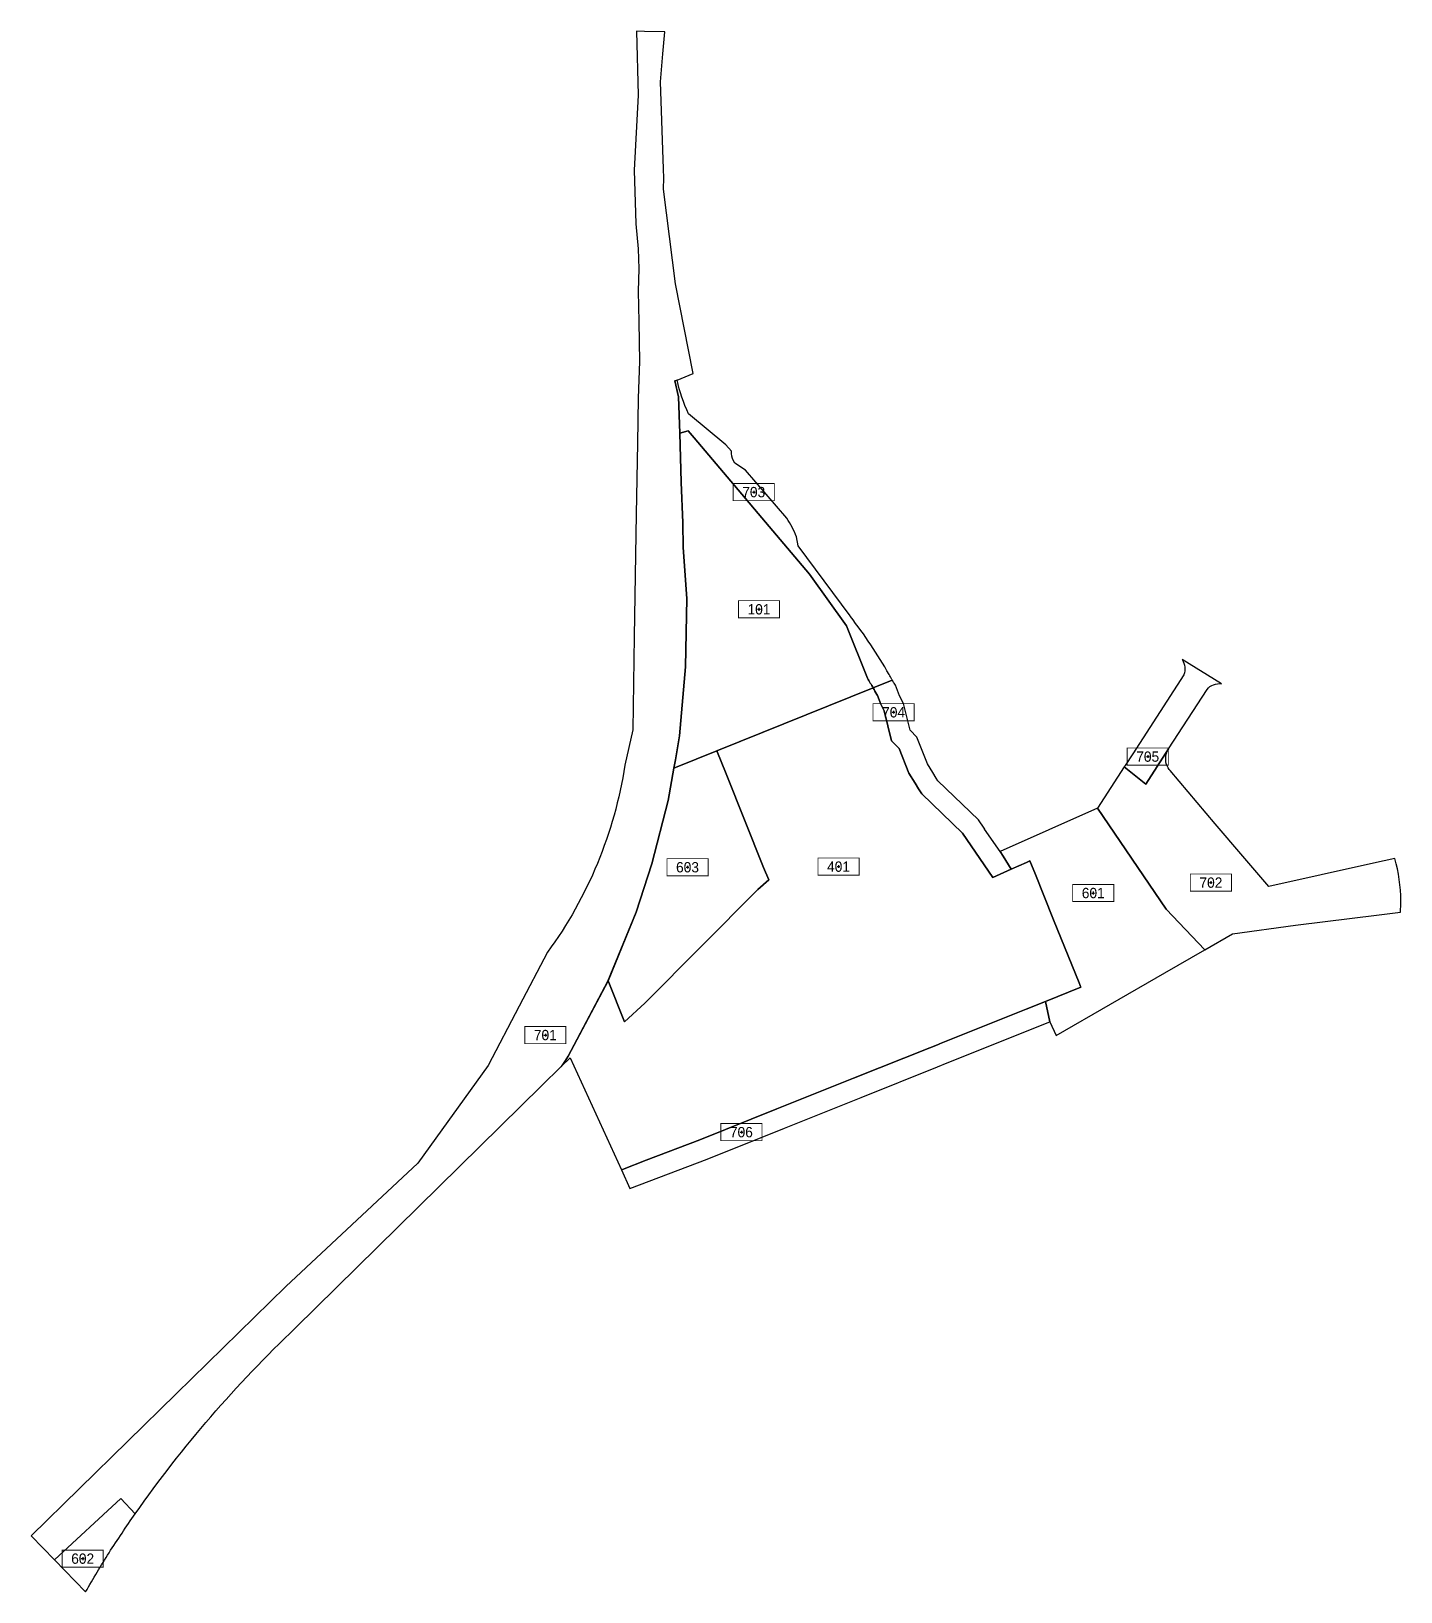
# Model space of a CAD drawing. Extents: x 218883 to 219283, y 629470 to 629925.
import ezdxf
from ezdxf.enums import TextEntityAlignment as Align

# ---------------------------------------------------------------- set-up
doc = ezdxf.new("R2010")
doc.units = 0
doc.layers.add('pcell', color=160, linetype='Continuous')
doc.layers.add('scellno', color=160, linetype='Continuous')
doc.styles.add('hebtxt', font='hebtxt')

# ---------------------------------------------------------------- blocks, each defined once
blk = doc.blocks.new('Cellno')
at = {"color": 2}
for points in [[(-0.4, 0), (0.4, 0)], [(0, 0.4), (0, -0.4)]]:
    blk.add_lwpolyline(points, dxfattribs=at)
at = {"layer": 'scellno', "const_width": 0.25}
blk.add_lwpolyline([(6, 2.5), (-6, 2.5), (-6, -2.5), (6, -2.5)], close=True, dxfattribs=at)
at = {"layer": 'scellno', "style": 'hebtxt'}
blk.add_attdef('CELLNO', text='', height=3, dxfattribs=at).set_placement((0, 0), align=Align.MIDDLE)
at = {"layer": 'scellno', "style": 'hebtxt', "flags": 1}
for tag, p in [('CODE', (-0.29, -6)), ('AREA', (0.21, -8.97))]:
    blk.add_attdef(tag, text='', height=2.5, dxfattribs=at).set_placement(p, align=Align.CENTER)

msp = doc.modelspace()

# ---------------------------------------------------------------- linework, layer by layer
at = {"layer": 'pcell'}
for points in [[(219051.4, 629648.37), (219059.6, 629668.48), (219064.23, 629682.63), (219069, 629701.02), (219070.65, 629710.47), (219071.08, 629712.93), (219072.3, 629719.94), (219074.02, 629740.05), (219074.42, 629760.02), (219073.36, 629774.84), (219073.2, 629782.1), (219072.75, 629793.96), (219072.33, 629808.2), (219072.33, 629808.2), (219072.02, 629818.8), (219070.94, 629823.44), (219071.6, 629823.71), (219076.27, 629825.65), (219071.08, 629851.75), (219067.6, 629879.39), (219067.57, 629879.61), (219067.74, 629882.46), (219067.63, 629885.41), (219067.55, 629888.06), (219066.71, 629910.65), (219067.42, 629918.86), (219067.97, 629925.23), (219062.06, 629925.39), (219059.7, 629925.46), (219060.23, 629906.76), (219059.02, 629884.88), (219059.56, 629869.23), (219060.25, 629861.93), (219060.43, 629856.17), (219060.25, 629849.65), (219060.4, 629840.73), (219060.6, 629829.1), (219060.19, 629818.41), (219059.98, 629805.27), (219059.65, 629784.55), (219059.01, 629748.86), (219058.69, 629721.64), (219056.34, 629711.33, -0.119678), (219033.77, 629656.83), (219025.51, 629641.11), (219016.41, 629623.79), (218995.92, 629595.3), (218957.36, 629559.25), (218925.43, 629528.03), (218883.1, 629486.58), (218889.88, 629479.6), (218909.25, 629497.42), (218913.48, 629493.01, -0.050204), (218960.25, 629547.24), (219032.02, 629617.78), (219037.76, 629623.42), (219037.81, 629623.5), (219038.78, 629624.95), (219039.77, 629626.45)], [(219122.13, 629754.76, 0.000278), (219122.03, 629754.89), (219106.88, 629775.39), (219106.41, 629777.99, 0.047408), (219103.6, 629783.43), (219091.51, 629797.46), (219088.45, 629799.49, -0.131747), (219087.46, 629802.28, -0.030612), (219087.44, 629802.97), (219085.74, 629804.85), (219074.89, 629813.87, -0.055365), (219071.6, 629823.71), (219070.94, 629823.44), (219072.02, 629818.8), (219072.33, 629808.2), (219074.84, 629808.91), (219076.58, 629806.86), (219110.17, 629767.08), (219120.96, 629752.02), (219127.13, 629736.72, -0.005626), (219128.75, 629733.92), (219134.36, 629736.18, 0.000408), (219134.24, 629736.39, 0.002723), (219133.44, 629737.81, 0.03399)], [(219120.96, 629752.02), (219110.17, 629767.08), (219076.58, 629806.86), (219074.84, 629808.91), (219072.33, 629808.2), (219072.75, 629793.96), (219073.2, 629782.1), (219073.36, 629774.84), (219074.42, 629760.02), (219074.02, 629740.05), (219072.3, 629719.94), (219071.08, 629712.93), (219070.65, 629710.47), (219128.75, 629733.92, 0.005626), (219127.13, 629736.72)], [(219226.19, 629733.45, -0.27124), (219230.43, 629735.09), (219218.99, 629742.16, -0.207066), (219219.45, 629737.71), (219204.53, 629714.66), (219202.33, 629711.27), (219202.06, 629710.85), (219208.32, 629705.86), (219214.98, 629716.15)], [(219139.57, 629721.53), (219137.62, 629729.36), (219136.48, 629731.61), (219135.33, 629734.66), (219134.87, 629735.26, 0.001749), (219134.36, 629736.18), (219128.75, 629733.92, -0.003843), (219129.83, 629731.98), (219130.03, 629731.71), (219130.98, 629729.19), (219131.96, 629727.25), (219134.15, 629718.48), (219136.39, 629716.22), (219139.22, 629709.08), (219141.07, 629706.13), (219142.03, 629704.51), (219142.94, 629702.98), (219154.86, 629691.55), (219163.65, 629678.63), (219169.03, 629681.02), (219166.71, 629684.79), (219165.79, 629686.15), (219161.31, 629692.73), (219161.32, 629692.74), (219161.13, 629693.02), (219159.48, 629695.45), (219147.68, 629706.75), (219147.19, 629707.57), (219146.19, 629709.24), (219144.6, 629711.8), (219141.51, 629719.57)], [(219181.44, 629666.27), (219175.91, 629679.97), (219175.16, 629681.82), (219174.45, 629683.43), (219173.5, 629683.01), (219169.03, 629681.02), (219163.65, 629678.63), (219154.86, 629691.55), (219142.94, 629702.98), (219142.03, 629704.51), (219141.07, 629706.13), (219139.22, 629709.08), (219136.39, 629716.22), (219134.15, 629718.48), (219131.96, 629727.25), (219130.98, 629729.19), (219130.03, 629731.71), (219129.83, 629731.98, 0.003843), (219128.75, 629733.92), (219083.13, 629715.5), (219085.84, 629708.79), (219096.82, 629681.56), (219098.29, 629677.93), (219095.14, 629675.09), (219062.13, 629641.9), (219056.18, 629636.52), (219051.42, 629648.41), (219039.77, 629626.45), (219038.78, 629624.95), (219037.76, 629623.43), (219040.33, 629625.95), (219055.32, 629593.33), (219055.62, 629593.46), (219062.55, 629596.1), (219078.17, 629602.07), (219100.71, 629611.09), (219123.08, 629620.04), (219145.36, 629628.95), (219148.06, 629630.03), (219148.15, 629630.07), (219173.43, 629640.18), (219179.09, 629642.45), (219189.38, 629646.6), (219188.88, 629647.83)], [(219228.61, 629694.28), (219215.42, 629709.77, -0.178918), (219214.13, 629713.25, -0.143998), (219214.98, 629716.15), (219208.32, 629705.86), (219202.06, 629710.85), (219194.28, 629698.83), (219214.23, 629669.4), (219225.51, 629657.49), (219233.67, 629662.19), (219252.03, 629664.67), (219276.46, 629667.72), (219282.61, 629668.49, 0.018909), (219282.74, 629671.81, 0.071147), (219280.98, 629684.13), (219274.74, 629682.75), (219244.2, 629675.97), (219236.68, 629684.8)], [(218905.82, 629481.63, -0.009595), (218913.48, 629493.01), (218909.25, 629497.42), (218889.88, 629479.6), (218898.97, 629470.24, -0.00707)]]:
    msp.add_lwpolyline(points, format="xyb", close=True, dxfattribs=at)
for points in [[(219085.84, 629708.79), (219083.13, 629715.5), (219070.65, 629710.47), (219069, 629701.02), (219064.23, 629682.63), (219059.6, 629668.48), (219051.42, 629648.42), (219056.18, 629636.52), (219062.13, 629641.9), (219095.14, 629675.09), (219098.29, 629677.93), (219096.82, 629681.56)], [(219194.28, 629698.83), (219165.79, 629686.15), (219166.71, 629684.79), (219169.03, 629681.02), (219173.5, 629683.01), (219174.45, 629683.43), (219175.16, 629681.82), (219175.91, 629679.97), (219181.44, 629666.27), (219188.88, 629647.83), (219189.3, 629646.79), (219189.38, 629646.6), (219179.09, 629642.45), (219180.32, 629636.48), (219182.17, 629632.55), (219213.9, 629650.81), (219225.51, 629657.49), (219214.23, 629669.4)], [(219125.31, 629614.47), (219147.59, 629623.38), (219150.38, 629624.5), (219180.32, 629636.48), (219179.09, 629642.45), (219173.43, 629640.18), (219148.15, 629630.07), (219148.06, 629630.03), (219145.36, 629628.95), (219123.08, 629620.04), (219100.71, 629611.09), (219078.17, 629602.07), (219062.55, 629596.1), (219055.62, 629593.46), (219055.32, 629593.33), (219057.82, 629587.88), (219080.36, 629596.48), (219102.94, 629605.52)]]:
    msp.add_lwpolyline(points, close=True, dxfattribs=at)

# ---------------------------------------------------------------- block references
at = {"layer": 'scellno'}
for p, values in [((219093.93, 629791.02), {'CELLNO': '703'}), ((219095.46, 629756.83), {'CELLNO': '101'}), ((219134.74, 629726.79), {'CELLNO': '704'}), ((219208.89, 629713.86), {'CELLNO': '705'}), ((219074.61, 629681.59), {'CELLNO': '603'}), ((219118.67, 629681.77), {'CELLNO': '401'}), ((219227.33, 629677.11), {'CELLNO': '702'}), ((219193, 629674.07), {'CELLNO': '601'}), ((219033.12, 629632.64), {'CELLNO': '701'}), ((219090.33, 629604.32), {'CELLNO': '706'}), ((218898.12, 629479.91), {'CELLNO': '602'})]:
    msp.add_blockref('Cellno', p, dxfattribs=at).add_auto_attribs(values)

doc.saveas('drawing.dxf')
